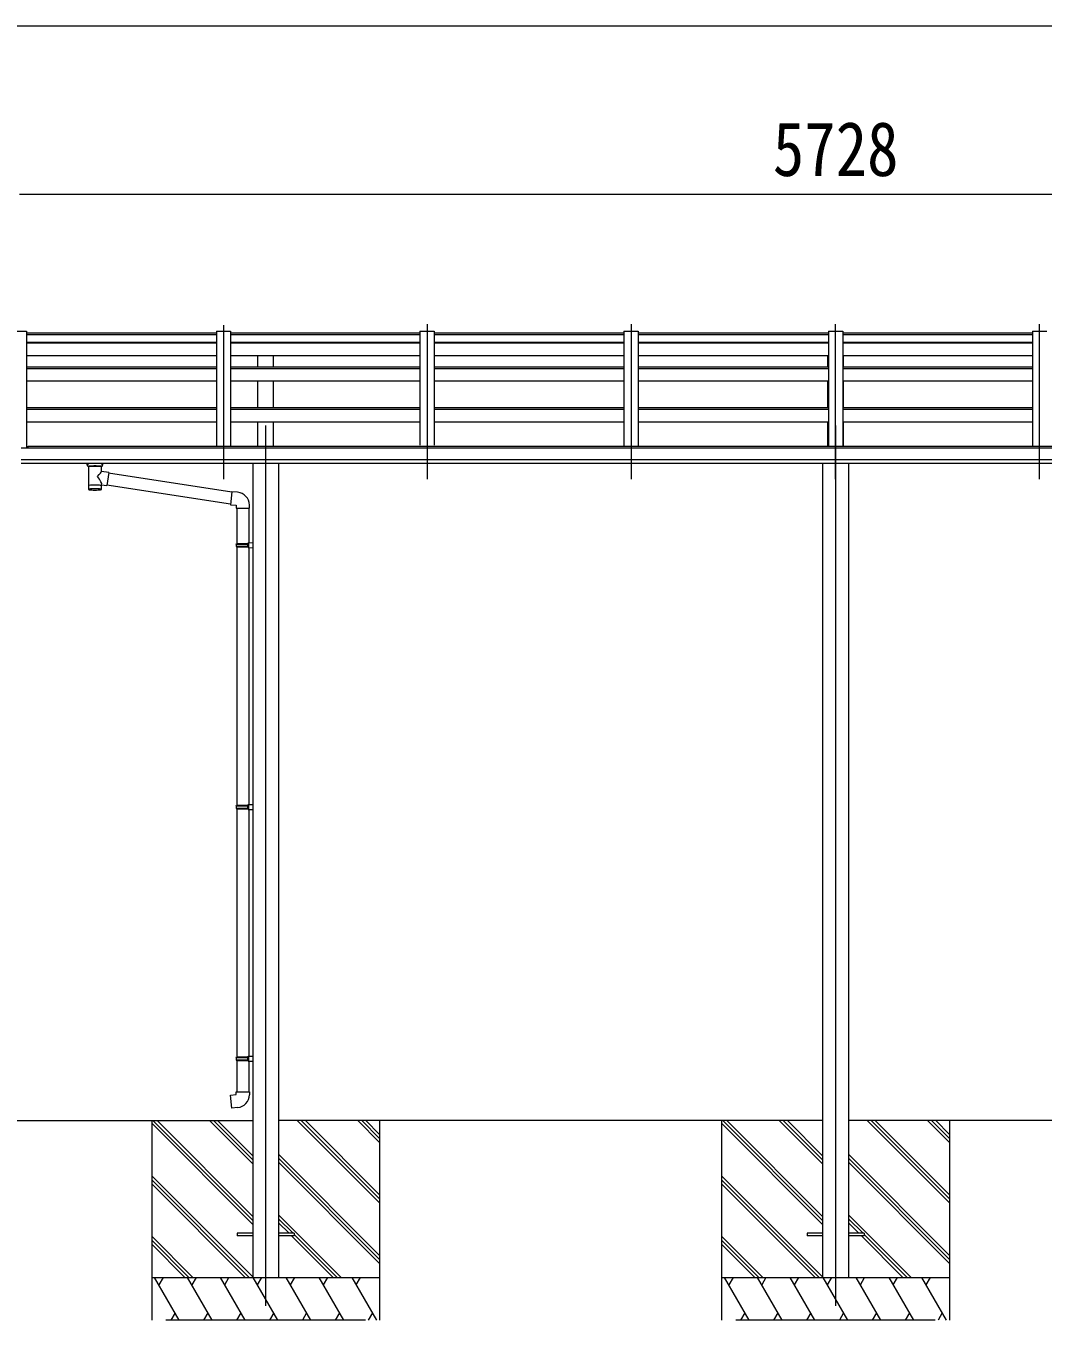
# Model space of a CAD drawing. Units: millimetres at full size, sheet at 1:40; details may follow other scales. Extents: x -11181 to 11305, y -7804 to 7716.
# Drawn here: x 3668 to 7238, y -3839 to 701 of the extents above; entities that cross this region are included whole.
import ezdxf
from ezdxf.enums import TextEntityAlignment as Align

# ---------------------------------------------------------------- set-up
doc = ezdxf.new("R2010")
doc.units = ezdxf.units.MM
doc.header["$LTSCALE"] = 40
for name, color, linetype, lineweight in [('0-0_0', 7, 'Continuous', 9), ('0-1_本体', 4, 'Continuous', 9), ('0-2_部品', 7, 'Continuous', 9), ('0-8_PARTS2', 2, 'Continuous', 9), ('0-A_寸法', 6, 'Continuous', 9)]:
    doc.layers.add(name, color=color, linetype=linetype, lineweight=lineweight)
doc.styles.add('ＭＳ ゴシック', font='')
doc.styles.get('ＭＳ ゴシック').set_extended_font_data('MS Gothic')

msp = doc.modelspace()

# ---------------------------------------------------------------- linework, layer by layer
at = {"layer": '0-0_0'}
for p, q in [((2826.73, -3139.43), (4464.33, -3139.43)), ((4109.53, -3139.43), (4109.53, -3839.43)), ((4464.33, -3503.74), (4109.53, -3148.94)), ((4464.33, -3489.6), (4114.16, -3139.43)), ((4464.33, -3475.45), (4128.3, -3139.43)), ((4464.33, -3291.61), (4312.15, -3139.43)), ((4464.33, -3277.47), (4326.29, -3139.43)), ((4464.33, -3263.32), (4340.44, -3139.43)), ((6464.33, -3139.43), (4554.73, -3139.43)), ((4909.53, -3428.44), (4620.52, -3139.43)), ((4909.53, -3414.3), (4634.66, -3139.43)), ((4909.53, -3400.16), (4648.8, -3139.43)), ((4909.53, -3216.31), (4832.65, -3139.43)), ((4909.53, -3202.17), (4846.79, -3139.43)), ((4909.53, -3188.02), (4860.94, -3139.43)), ((4909.53, -3139.43), (4909.53, -3839.43)), ((6109.53, -3139.43), (6109.53, -3839.43)), ((6464.33, -3503.74), (6109.53, -3148.94)), ((6464.33, -3489.6), (6114.16, -3139.43)), ((6464.33, -3475.45), (6128.3, -3139.43)), ((6464.33, -3291.61), (6312.15, -3139.43)), ((6464.33, -3277.47), (6326.29, -3139.43)), ((6464.33, -3263.32), (6340.44, -3139.43)), ((8464.33, -3139.43), (6554.73, -3139.43)), ((6909.53, -3428.44), (6620.52, -3139.43)), ((6909.53, -3414.3), (6634.66, -3139.43)), ((6909.53, -3400.16), (6648.8, -3139.43)), ((6909.53, -3216.31), (6832.65, -3139.43)), ((6909.53, -3202.17), (6846.79, -3139.43)), ((6909.53, -3188.02), (6860.94, -3139.43)), ((6909.53, -3139.43), (6909.53, -3839.43)), ((4909.53, -3612.29), (4554.73, -3257.49)), ((6909.53, -3612.29), (6554.73, -3257.49)), ((4909.53, -3626.43), (4554.73, -3271.63)), ((4909.53, -3640.57), (4554.73, -3285.77)), ((6909.53, -3626.43), (6554.73, -3271.63)), ((6909.53, -3640.57), (6554.73, -3285.77)), ((4464.33, -3687.59), (4109.53, -3332.79)), ((4452.03, -3689.43), (4109.53, -3346.93)), ((6464.33, -3687.59), (6109.53, -3332.79)), ((6452.03, -3689.43), (6109.53, -3346.93)), ((4437.89, -3689.43), (4109.53, -3361.07)), ((6437.89, -3689.43), (6109.53, -3361.07)), ((4774.54, -3689.43), (4554.73, -3469.62)), ((4605.89, -3534.92), (4554.73, -3483.76)), ((6774.54, -3689.43), (6554.73, -3469.62)), ((6605.89, -3534.92), (6554.73, -3483.76)), ((4591.75, -3534.92), (4554.73, -3497.9)), ((4760.4, -3689.43), (4609.53, -3538.56)), ((6591.75, -3534.92), (6554.73, -3497.9)), ((6760.4, -3689.43), (6609.53, -3538.56)), ((4254.04, -3689.43), (4109.53, -3544.92)), ((4239.9, -3689.43), (4109.53, -3559.06)), ((4225.76, -3689.43), (4109.53, -3573.2)), ((4746.26, -3689.43), (4600.75, -3543.92)), ((6254.04, -3689.43), (6109.53, -3544.92)), ((6239.9, -3689.43), (6109.53, -3559.06)), ((6225.76, -3689.43), (6109.53, -3573.2)), ((6746.26, -3689.43), (6600.75, -3543.92)), ((4109.53, -3689.43), (4909.53, -3689.43)), ((4206.42, -3839.43), (4119.82, -3689.43)), ((4149.82, -3689.43), (4134.82, -3715.41)), ((4321.89, -3839.43), (4235.29, -3689.43)), ((4265.29, -3689.43), (4250.29, -3715.41)), ((4437.36, -3839.43), (4350.76, -3689.43)), ((4365.76, -3715.41), (4380.76, -3689.43)), ((4552.83, -3839.43), (4466.23, -3689.43)), ((4481.23, -3715.41), (4496.23, -3689.43)), ((4668.3, -3839.43), (4581.7, -3689.43)), ((4596.7, -3715.41), (4611.7, -3689.43)), ((4783.77, -3839.43), (4697.17, -3689.43)), ((4712.17, -3715.41), (4727.17, -3689.43)), ((4899.24, -3839.43), (4812.64, -3689.43)), ((4827.64, -3715.41), (4842.64, -3689.43)), ((6109.53, -3689.43), (6909.53, -3689.43)), ((6206.42, -3839.43), (6119.82, -3689.43)), ((6149.82, -3689.43), (6134.82, -3715.41)), ((6321.89, -3839.43), (6235.29, -3689.43)), ((6265.29, -3689.43), (6250.29, -3715.41)), ((6437.36, -3839.43), (6350.76, -3689.43)), ((6365.76, -3715.41), (6380.76, -3689.43)), ((6552.83, -3839.43), (6466.23, -3689.43)), ((6481.23, -3715.41), (6496.23, -3689.43)), ((6668.3, -3839.43), (6581.7, -3689.43)), ((6596.7, -3715.41), (6611.7, -3689.43)), ((6783.77, -3839.43), (6697.17, -3689.43)), ((6712.17, -3715.41), (6727.17, -3689.43)), ((6899.24, -3839.43), (6812.64, -3689.43)), ((6827.64, -3715.41), (6842.64, -3689.43)), ((4191.42, -3813.45), (4176.43, -3839.43)), ((4306.89, -3813.45), (4291.9, -3839.43)), ((4422.36, -3813.45), (4407.37, -3839.43)), ((4537.83, -3813.45), (4522.84, -3839.43)), ((4653.3, -3813.45), (4638.3, -3839.43)), ((4768.78, -3813.45), (4753.78, -3839.43)), ((4884.24, -3813.45), (4869.25, -3839.43)), ((6191.42, -3813.45), (6176.43, -3839.43)), ((6306.9, -3813.45), (6291.9, -3839.43)), ((6422.37, -3813.45), (6407.37, -3839.43)), ((6537.83, -3813.45), (6522.84, -3839.43)), ((6653.3, -3813.45), (6638.3, -3839.43)), ((6768.78, -3813.45), (6753.78, -3839.43)), ((6884.24, -3813.45), (6869.25, -3839.43)), ((4859.53, -3839.43), (4159.53, -3839.43)), ((6859.53, -3839.43), (6159.53, -3839.43))]:
    msp.add_line(p, q, dxfattribs=at)
at = {"layer": '0-1_本体'}
for p, q in [((3635.23, -369.63), (3670.53, -369.63)), ((3670.53, -369.63), (3670.53, -780.21)), ((4336.53, -382.63), (3670.53, -382.63)), ((4336.53, -370.23), (4336.53, -773.3)), ((4336.53, -370.23), (4386.53, -370.23)), ((4386.53, -370.23), (4386.53, -773.3)), ((5050.8, -382.63), (4386.53, -382.63)), ((5050.8, -370.23), (5050.8, -769.81)), ((5050.8, -370.23), (5100.8, -370.23)), ((5100.8, -370.23), (5100.8, -769.81)), ((5766.8, -382.63), (5100.8, -382.63)), ((5766.8, -370.23), (5766.8, -773.3)), ((5766.8, -370.23), (5816.8, -370.23)), ((5816.8, -370.23), (5816.8, -773.3)), ((6484.53, -382.63), (5816.8, -382.63)), ((6484.53, -370.23), (6484.53, -773.3)), ((6484.53, -370.23), (6534.53, -370.23)), ((6534.53, -370.23), (6534.53, -773.3)), ((7200.53, -382.63), (6534.53, -382.63)), ((7200.53, -370.23), (7200.53, -773.3)), ((7200.53, -370.23), (7250.53, -370.23)), ((4336.53, -409.3), (3670.53, -409.3)), ((4336.53, -411.92), (3670.53, -411.92)), ((5050.8, -409.3), (4386.53, -409.3)), ((5050.8, -411.92), (4386.53, -411.92)), ((5766.8, -409.3), (5100.8, -409.3)), ((5766.8, -411.92), (5100.8, -411.92)), ((6484.53, -409.3), (5816.8, -409.3)), ((6484.53, -411.92), (5816.8, -411.92)), ((7200.53, -409.3), (6534.53, -409.3)), ((7200.53, -411.92), (6534.53, -411.92)), ((4336.53, -456.66), (3670.53, -456.66)), ((4336.53, -496.33), (3670.53, -496.33)), ((5050.8, -456.66), (4386.53, -456.66)), ((5050.8, -496.33), (4386.53, -496.33)), ((4482.03, -495.61), (4482.03, -456.93)), ((4537.03, -495.61), (4537.03, -456.93)), ((5766.8, -456.66), (5100.8, -456.66)), ((5766.8, -496.33), (5100.8, -496.33)), ((6484.53, -456.66), (5816.8, -456.66)), ((6484.53, -496.33), (5816.8, -496.33)), ((5847.2, -456.66), (5847.14, -456.66)), ((6482.03, -495.61), (6482.03, -456.93)), ((7200.53, -456.66), (6534.53, -456.66)), ((7200.53, -496.33), (6534.53, -496.33)), ((6537.03, -495.61), (6537.03, -456.93)), ((4336.53, -501.7), (3670.53, -501.7)), ((5050.8, -501.7), (4386.53, -501.7)), ((5766.8, -501.7), (5100.8, -501.7)), ((6484.53, -501.7), (5816.8, -501.7)), ((7200.53, -501.7), (6534.53, -501.7)), ((4336.53, -545.79), (3670.53, -545.79)), ((5050.8, -545.79), (4386.53, -545.79)), ((4482.03, -638.44), (4482.03, -545.79)), ((4537.03, -638.44), (4537.03, -545.79)), ((5766.8, -545.79), (5100.8, -545.79)), ((6484.53, -545.79), (5816.8, -545.79)), ((6482.03, -638.44), (6482.03, -545.79)), ((7200.53, -545.79), (6534.53, -545.79)), ((6537.03, -638.44), (6537.03, -545.79)), ((4336.53, -638.44), (3670.53, -638.44)), ((4336.53, -645.34), (3670.53, -645.34)), ((5050.8, -638.44), (4386.53, -638.44)), ((5050.8, -645.34), (4386.53, -645.34)), ((5766.8, -638.44), (5100.8, -638.44)), ((5766.8, -645.34), (5100.8, -645.34)), ((6484.53, -638.44), (5816.8, -638.44)), ((6484.53, -645.34), (5816.8, -645.34)), ((7200.53, -638.44), (6534.53, -638.44)), ((7200.53, -645.34), (6534.53, -645.34)), ((4336.53, -688.89), (3670.53, -688.89)), ((5050.8, -688.89), (4386.53, -688.89)), ((4482.03, -773.3), (4482.03, -688.89)), ((4537.03, -773.3), (4537.03, -688.89)), ((5766.8, -688.89), (5100.8, -688.89)), ((6484.53, -688.89), (5816.8, -688.89)), ((6482.03, -773.3), (6482.03, -688.89)), ((7200.53, -688.89), (6534.53, -688.89)), ((6537.03, -773.3), (6537.03, -688.89)), ((3652.03, -779.84), (9367.03, -779.84)), ((3675.53, -773.3), (9343.53, -773.3)), ((3675.53, -780.21), (3675.53, -773.5)), ((9367.03, -821.35), (3652.03, -821.35)), ((3652.03, -833.28), (9367.03, -833.21)), ((4464.33, -833.37), (4464.33, -3689.45)), ((4554.73, -833.37), (4554.73, -3689.45)), ((6464.33, -833.37), (6464.33, -3689.45)), ((6554.73, -833.37), (6554.73, -3689.45))]:
    msp.add_line(p, q, dxfattribs=at)
at = {"layer": '0-2_部品', "color": 4}
for p, q in [((3670.53, -375.72), (4336.53, -375.72)), ((4386.53, -375.72), (5050.8, -375.72)), ((5100.8, -375.72), (5766.8, -375.72)), ((5816.8, -375.72), (6484.53, -375.72)), ((6534.53, -375.72), (7200.53, -375.72)), ((4409.53, -3534.92), (4409.53, -3543.92)), ((4464.53, -3534.92), (4409.53, -3534.92)), ((4609.53, -3534.92), (4554.53, -3534.92)), ((4609.53, -3534.92), (4609.53, -3543.92)), ((6409.53, -3534.92), (6409.53, -3543.92)), ((6464.53, -3534.92), (6409.53, -3534.92)), ((6609.53, -3534.92), (6554.53, -3534.92)), ((6609.53, -3534.92), (6609.53, -3543.92)), ((4464.53, -3543.92), (4409.53, -3543.92)), ((4609.53, -3543.92), (4554.53, -3543.92)), ((6464.53, -3543.92), (6409.53, -3543.92)), ((6609.53, -3543.92), (6554.53, -3543.92))]:
    msp.add_line(p, q, dxfattribs=at)
at = {"layer": '0-2_部品'}
for p, q in [((3883.53, -840.39), (3883.53, -833.22)), ((3887.63, -844.89), (3887.62, -925.18)), ((3933.43, -862.46), (3933.43, -844.88)), ((3958.65, -866.37), (3933.43, -862.46)), ((3937.53, -840.39), (3937.53, -833.22)), ((3958.65, -866.37), (3951.63, -911.63)), ((4390.25, -935.28), (3958.36, -868.27)), ((3933.45, -925.18), (3933.43, -908.55)), ((3933.43, -908.81), (3951.63, -911.63)), ((4386.59, -977.21), (3951.92, -909.78)), ((4411.25, -935.23), (4390.42, -933.41)), ((4406.33, -990.98), (4452.33, -990.98)), ((4408.33, -991.97), (4408.33, -1114.74)), ((4450.33, -991.97), (4450.33, -1112.18)), ((4452.33, -990.98), (4452.33, -980.06)), ((4406.33, -1116.74), (4407.33, -1114.74)), ((4406.33, -1116.74), (4450.33, -1116.74)), ((4406.33, -1116.74), (4406.33, -1124.74)), ((4406.33, -1124.74), (4450.33, -1124.74)), ((4406.33, -1124.74), (4407.33, -1126.74)), ((4407.33, -1114.74), (4450.33, -1114.74)), ((4407.33, -1126.74), (4450.33, -1126.74)), ((4408.33, -1126.74), (4408.33, -2033.42)), ((4445.86, -1116.74), (4445.43, -1114.74)), ((4448.33, -1112.24), (4464.33, -1111.76)), ((4448.33, -1114.24), (4448.33, -1112.24)), ((4448.33, -1114.24), (4450.33, -1114.24)), ((4448.33, -1129.24), (4448.33, -1127.24)), ((4448.33, -1129.24), (4464.33, -1129.71)), ((4450.33, -1129.29), (4450.33, -2030.86)), ((4464.33, -1111.76), (4464.33, -1129.71)), ((4406.33, -2035.42), (4407.33, -2033.42)), ((4406.33, -2035.42), (4450.33, -2035.42)), ((4406.33, -2035.42), (4406.33, -2043.42)), ((4407.33, -2033.42), (4450.33, -2033.42)), ((4445.86, -2035.42), (4445.43, -2033.42)), ((4448.33, -2030.92), (4464.33, -2030.45)), ((4448.33, -2032.92), (4448.33, -2030.92)), ((4448.33, -2032.92), (4450.33, -2032.92)), ((4464.33, -2030.45), (4464.33, -2048.39)), ((4406.33, -2043.42), (4450.33, -2043.42)), ((4406.33, -2043.42), (4407.33, -2045.42)), ((4407.33, -2045.42), (4450.33, -2045.42)), ((4408.33, -2045.42), (4408.33, -2916.08)), ((4448.33, -2047.92), (4448.33, -2045.92)), ((4448.33, -2047.92), (4464.33, -2048.39)), ((4450.33, -2047.98), (4450.33, -2913.52)), ((4406.33, -2918.08), (4407.33, -2916.08)), ((4406.33, -2918.08), (4450.33, -2918.08)), ((4406.33, -2918.08), (4406.33, -2926.08)), ((4406.33, -2926.08), (4450.33, -2926.08)), ((4406.33, -2926.08), (4407.33, -2928.08)), ((4407.33, -2916.08), (4450.33, -2916.08)), ((4407.33, -2928.08), (4450.33, -2928.08)), ((4408.33, -2928.08), (4408.33, -3038.08)), ((4445.86, -2918.08), (4445.43, -2916.08)), ((4448.33, -2913.58), (4464.33, -2913.11)), ((4448.33, -2915.58), (4448.33, -2913.58)), ((4448.33, -2915.58), (4450.33, -2915.58)), ((4448.33, -2930.58), (4448.33, -2928.58)), ((4448.33, -2930.58), (4464.33, -2931.05)), ((4450.33, -2930.64), (4450.33, -3038.08)), ((4464.33, -2913.11), (4464.33, -2931.05)), ((4406.33, -3038.08), (4452.33, -3038.08)), ((4406.33, -3048.08), (4406.33, -3038.08)), ((4452.33, -3038.08), (4452.33, -3049))]:
    msp.add_line(p, q, dxfattribs=at)
for points in [[(3883.57, -840.45), (3883.55, -840.09), (3883.79, -839.13), (3884.31, -838.25), (3885.12, -837.41), (3886.23, -836.61), (3887.63, -835.89)], [(3883.57, -840.33), (3883.55, -840.69), (3883.79, -841.65), (3884.31, -842.53), (3885.12, -843.37), (3886.23, -844.17), (3887.63, -844.89)], [(3933.43, -835.9), (3933.67, -836), (3935.02, -836.73), (3936.13, -837.58), (3936.89, -838.44), (3937.35, -839.34), (3937.52, -840.23)], [(3933.43, -844.88), (3933.67, -844.79), (3935.02, -844.05), (3936.13, -843.2), (3936.89, -842.34), (3937.35, -841.44), (3937.52, -840.55)], [(4390.42, -933.41), (4386.41, -979.23), (4406.33, -980.98), (4406.33, -990.98)], [(4445.86, -1116.74), (4445.86, -1124.74), (4445.43, -1126.74)], [(4448.33, -1127.24), (4450.33, -1127.24), (4450.33, -1114.24)], [(4445.86, -2035.42), (4445.86, -2043.42), (4445.43, -2045.42)], [(4448.33, -2045.92), (4450.33, -2045.92), (4450.33, -2032.92)], [(4445.86, -2918.08), (4445.86, -2926.08), (4445.43, -2928.08)], [(4448.33, -2928.58), (4450.33, -2928.58), (4450.33, -2915.58)], [(4411.25, -3093.83), (4390.42, -3095.65), (4386.41, -3049.83), (4406.33, -3048.08)]]:
    msp.add_lwpolyline(points, dxfattribs=at)
for centre, radius, start, end in [((3900.6, -885.61), 51.38, 92.46126, 104.61963), ((3910.54, -989.74), 155.94, 85.53149, 94.46851), ((3920.49, -885.61), 51.38, 75.38037, 87.53874), ((4407.33, -980.06), 45, 0, 85), ((4407.33, -3049), 45, 275, 0)]:
    msp.add_arc(centre, radius, start, end, dxfattribs=at)
for centre, major_axis, ratio, start_param, end_param in [((3910.53, -846.08), (-22.91, -0.42), 0.072511, 4.711586, 6.2823824), ((3910.56, -844.45), (-22.91, -0.42), 0.072511, 4.711586, 6.2823824), ((3910.51, -844.46), (22.92, -0.42), 0.07247, 0.0008089, 1.5716053), ((3910.51, -846.08), (22.92, -0.42), 0.07247, 0.0008089, 1.5716053), ((3913.09, -884.66), (20.32, 22.25), 0.045535, 4.9756507, 6.2441899), ((3921.53, -840.39), (16, 0), 0.361356, 0, 0.0194874), ((3921.53, -840.39), (16, 0), 0.361356, 6.2636979, 6.2831853), ((3910.53, -882.01), (-22.81, 26.62), 0.234429, 3.1563334, 4.5976381), ((3910.53, -925.18), (22.92, 0), 0.101955, 6.2829723, 9.4248207), ((3910.53, -925.18), (22.92, 0), 0.101955, 3.1415499, 6.2833984), ((3910.53, -912.74), (22.91, 0), 0.122865, 6.2831853, 9.424778)]:
    msp.add_ellipse(centre, major_axis=major_axis, ratio=ratio, start_param=start_param, end_param=end_param, dxfattribs=at)
at = {"layer": '0-8_PARTS2'}
for p, q in [((4361.53, -349.5), (4361.53, -889.36)), ((5077.53, -889.36), (5077.53, -345.52)), ((5793.53, -889.36), (5793.53, -345.52)), ((6509.53, -889.36), (6509.53, -345.52)), ((7225.53, -889.36), (7225.53, -345.52)), ((4509.53, -700.56), (4509.53, -3789.46)), ((6509.53, -700.56), (6509.53, -3789.46))]:
    msp.add_line(p, q, dxfattribs=at)
at = {"layer": '0-A_寸法'}
for p, q in [((-2102.46, 700.93), (9393.53, 700.93)), ((9373.53, 109.14), (3645.53, 109.14))]:
    msp.add_line(p, q, dxfattribs=at)

# ---------------------------------------------------------------- texts
at = {"layer": '0-A_寸法', "color": 7, "style": 'ＭＳ ゴシック', "width": 0.85}
msp.add_text('5728', height=190.6, dxfattribs=at).set_placement((6289.53, 117.14), align=Align.BOTTOM_LEFT)

doc.saveas('drawing.dxf')
